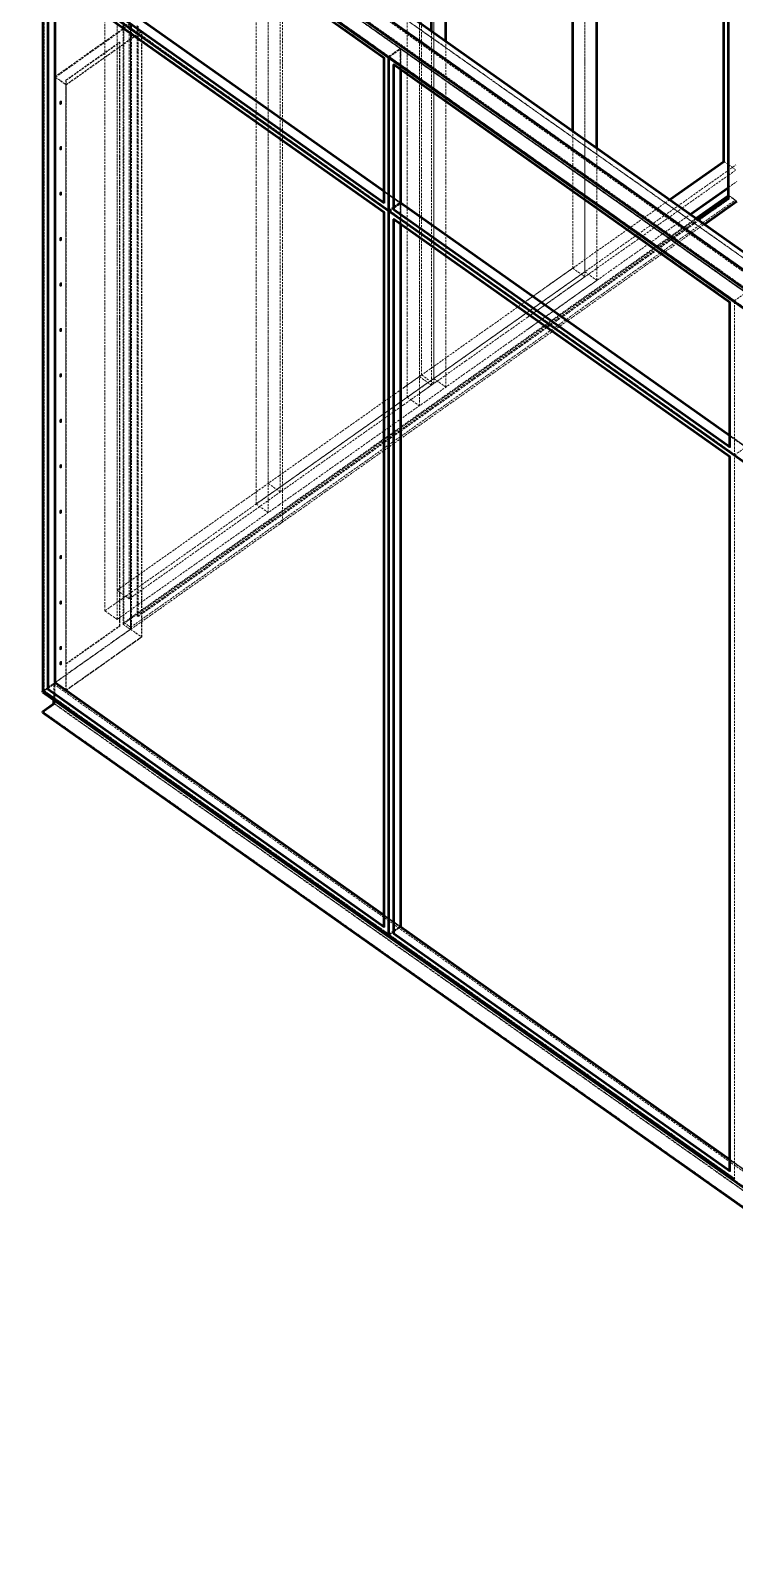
# Model space of a CAD drawing. Header units: millimetres. Extents: x 909 to 14018, y 345 to 10005.
# Drawn here: x 1117 to 2348, y 1130 to 3801 of the extents above; entities that cross this region are included whole.
import ezdxf

# ---------------------------------------------------------------- set-up
doc = ezdxf.new("R2010")
doc.units = ezdxf.units.MM
doc.linetypes.add('Hidden', pattern=[15, 5, -3, 5, -2])
for name, color, linetype, lineweight in [('Default', 7, 'Continuous', 50), ('Edges', 7, 'Hidden', 15), ('HiddenEdges', 2, 'Hidden', 15), ('HiddenSilhouettes', 2, 'Hidden', 15), ('HiddenWires', 7, 'Hidden', 15), ('Silhouettes', 7, 'Continuous', 50)]:
    doc.layers.add(name, color=color, linetype=linetype, lineweight=lineweight)

# ---------------------------------------------------------------- blocks, each defined once
blk = doc.blocks.new('Isometric')
at = {"layer": 'Edges'}
for points in [[(-2319.3, 1424.8), (-70.7, -165.2)], [(-2319.3, 1377.4), (-70.7, -212.6)], [(-2279, 998.8), (-1494.1, 443.8)], [(-2279, -691.2), (-2279, 977.6)], [(-1456.6, 881.7), (-650.5, 311.7)], [(-702.2, 541.4), (-691.6, 533.9)], [(-1472.9, 428.8), (-1472.1, 429.4)], [(-1472.9, 428.8), (-688, -126.2)], [(-1472.1, 433.4), (-1455.8, 444.9)], [(-760, 404.1), (-689.4, 454)], [(-1472.9, -1261.2), (-1472.9, 407.6)], [(-2278.2, -686.6), (-2261.9, -675.1)], [(-2291, -695.3), (495, -2665.3)], [(-2279, -691.2), (-1494.1, -1246.2)], [(-2291, -742.7), (495, -2712.7)]]:
    blk.add_lwpolyline(points, dxfattribs=at)
for points in [[(-689.4, 454, 0), (-689.4, 1396.1, 0)], [(-2267, 1377.4, 0), (-70.7, -175.6, 0)], [(-1026.4, 592.4, 0), (-1026.4, 1157.9, 0)], [(-1378.9, 841.7, 0), (-1378.9, 908.6, 0)], [(-1472.9, 428.8, 0), (-1472.9, 768.2, 0)], [(-2261.9, 738.3, 0), (-2236.7, 720.5, 0)], [(-2236.7, -692.9, 0), (-2236.7, 720.5, 0)], [(-799.9, 432.3, 0), (-691.6, 508.9, 0)], [(-691.6, 455.5, 0), (-689.4, 454, 0)], [(-677.4, -144.3, 0), (-677.4, 214.3, 0)], [(-677.4, -1834.3, 0), (-677.4, -144.3, 0)], [(-2279, -691.2, 0), (-2278.2, -690.6, 0)], [(-2264.9, -724.2, 0), (495, -2675.7, 0)], [(-1472.1, -1256.6, 0), (-1455.8, -1245.1, 0)], [(-1472.9, -1261.2, 0), (-1472.1, -1260.6, 0)], [(-1472.9, -1261.2, 0), (-688, -1816.2, 0)]]:
    blk.add_polyline3d(points, dxfattribs=at)
at = {"layer": 'HiddenEdges'}
for points in [[(-1378.9, 34.7), (-1378.9, 1859)], [(-1412.4, 39.2), (-1412.4, 1807)], [(-2289.6, 1356.3), (-1483.5, 786.3)], [(-2287.9, 1355.5), (-1483.5, 786.7)], [(-2262.7, 1375.3), (-70.7, -174.7)], [(-2261.9, 1373.9), (-1457.5, 805.1)], [(-2278.2, 1338.8), (-1493.3, 783.8)], [(-1454.9, 880.8), (-650.5, 312)], [(-1435.4, 880.8), (-650.5, 325.8)], [(-2236.7, 720.5), (-2059.9, 845.5)], [(-2236.7, 731.3), (-2112, 819.5)], [(-1454.9, 854.8), (-650.5, 286)], [(-1483.5, 786.3), (-1456.6, 805.3)], [(-1483.5, 786.7), (-1457.5, 805.1)], [(-1483.5, 786.3), (-677.4, 216.3)], [(-1481.8, 785.5), (-677.4, 216.7)], [(-1455.8, 803.9), (-651.4, 235.1)], [(-1472.1, 768.8), (-687.2, 213.8)], [(-2262.7, 738.9), (-2261.9, 738.3)], [(-2236.7, 731.3), (-2235.9, 730.7)], [(-2250.7, 679.4), (-2250.5, 680.2)], [(-2250.7, 679.4), (-2250.7, 675.8)], [(-2249.3, 681.8), (-2248.6, 682.1)], [(-2249.3, 681.8), (-2248.5, 681.2)], [(-2248.6, 682.1), (-2248.1, 682)], [(-2248.6, 682.1), (-2247.8, 681.5)], [(-2247.2, 681.4), (-2247, 680.8)], [(-2247.2, 676.4), (-2247, 677.2)], [(-2247, 677.2), (-2247, 678.7)], [(-2250.7, 675.8), (-2250.5, 675.3)], [(-2250, 675.1), (-2249.2, 674.5)], [(-2249.7, 674.7), (-2249.2, 674.5)], [(-2249.3, 675.4), (-2248.5, 674.8)], [(-2249.2, 674.5), (-2248.5, 674.8)], [(-2248.5, 674.8), (-2247.8, 675.5)], [(-2247.8, 675.5), (-2247.2, 676.4)], [(-2250.7, 573.3), (-2250.5, 574.2)], [(-2250.7, 573.3), (-2250.7, 569.8)], [(-2250.5, 574.2), (-2250, 575)], [(-2249.3, 575.7), (-2248.6, 576)], [(-2249.3, 575.7), (-2248.5, 575.1)], [(-2248.6, 576), (-2248.1, 575.9)], [(-2248.6, 576), (-2247.8, 575.4)], [(-2247.8, 569.5), (-2247.2, 570.3)], [(-2247.2, 570.3), (-2247, 571.2)], [(-2247, 574.7), (-2247, 571.2)], [(-2250.7, 569.8), (-2250.5, 569.2)], [(-2250, 569.1), (-2249.2, 568.5)], [(-2249.7, 568.6), (-2249.2, 568.5)], [(-2249.3, 569.4), (-2248.5, 568.8)], [(-2249.2, 568.5), (-2248.5, 568.8)], [(-2248.5, 568.8), (-2247.8, 569.5)], [(-1440.7, -9.1), (-673.9, 533.2)], [(-691.6, 508.9), (-673.9, 521.4)], [(-2250.7, 467.3), (-2250.5, 468.1)], [(-2250.7, 467.3), (-2250.7, 463.7)], [(-2250.5, 468.1), (-2250, 469)], [(-2249.3, 469.7), (-2248.6, 470)], [(-2249.3, 469.7), (-2248.5, 469.1)], [(-2249.3, 463.3), (-2248.5, 462.7)], [(-2248.6, 470), (-2248.1, 469.8)], [(-2248.6, 470), (-2247.8, 469.4)], [(-2248.5, 462.7), (-2247.8, 463.4)], [(-2247.8, 463.4), (-2247.2, 464.3)], [(-2247.2, 469.2), (-2247, 468.7)], [(-2247.2, 464.3), (-2247, 465.1)], [(-2247, 468.7), (-2247, 465.1)], [(-2250, 463), (-2249.2, 462.4)], [(-2249.7, 462.5), (-2249.2, 462.4)], [(-2249.2, 462.4), (-2248.5, 462.7)], [(-1483.5, 425.7), (-1456.6, 444.7)], [(-1483.5, 426), (-1457.5, 444.4)], [(-1481.8, 426.5), (-1472.1, 433.4)], [(-1457.5, -1243.9), (-1457.5, 444.4)], [(-1456.6, 443.8), (-1455.8, 444.4)], [(-1455.8, 444.4), (-649.7, -125.6)], [(-1455.8, 443.2), (-651.4, -125.6)], [(-1304.6, 75.4), (-799.9, 432.3)], [(-1494.1, 422.6), (-1493.3, 423.2)], [(-1472.1, 408.2), (-687.2, -146.8)], [(-2250.7, 361.2), (-2250.5, 362)], [(-2250.7, 361.2), (-2250.7, 357.7)], [(-2250.7, 357.7), (-2250.5, 357.1)], [(-2250.5, 362), (-2250, 362.9)], [(-2250, 356.9), (-2249.2, 356.3)], [(-2249.7, 356.5), (-2249.2, 356.3)], [(-2249.3, 363.6), (-2248.6, 363.9)], [(-2249.3, 363.6), (-2248.5, 363)], [(-2249.3, 357.2), (-2248.5, 356.6)], [(-2248.6, 363.9), (-2247.8, 363.3)], [(-2248.6, 363.9), (-2248.1, 363.8)], [(-2248.5, 356.6), (-2247.8, 357.3)], [(-2247.8, 357.3), (-2247.2, 358.2)], [(-2247.2, 363.2), (-2247, 362.6)], [(-2247.2, 358.2), (-2247, 359.1)], [(-2247, 362.6), (-2247, 359.1)], [(-1054.6, 292.2), (-1026.4, 272.2)], [(-2250.7, 255.1), (-2250.5, 256)], [(-2250.7, 255.1), (-2250.7, 251.6)], [(-2250.7, 251.6), (-2250.5, 251)], [(-2250, 250.9), (-2249.2, 250.3)], [(-2249.7, 250.4), (-2249.2, 250.3)], [(-2249.3, 257.5), (-2248.6, 257.8)], [(-2249.3, 257.5), (-2248.5, 256.9)], [(-2249.3, 251.2), (-2248.5, 250.6)], [(-2249.2, 250.3), (-2248.5, 250.6)], [(-2248.6, 257.8), (-2247.8, 257.2)], [(-2248.6, 257.8), (-2248.1, 257.7)], [(-2248.5, 250.6), (-2247.8, 251.3)], [(-2247.2, 252.1), (-2247, 253)], [(-2247, 256.5), (-2247, 254.5)], [(-1159.7, 177.9), (-1026.4, 272.2)], [(-688, 213.2), (-687.2, 213.8)], [(-2250.7, 149.1), (-2250.5, 149.9)], [(-2250.7, 149.1), (-2250.7, 145.5)], [(-2250.5, 149.9), (-2250, 150.8)], [(-2250, 144.8), (-2249.2, 144.2)], [(-2249.3, 151.5), (-2248.6, 151.8)], [(-2249.3, 151.5), (-2248.5, 150.9)], [(-2249.3, 145.1), (-2248.5, 144.5)], [(-2249.2, 144.2), (-2248.5, 144.5)], [(-2248.6, 151.8), (-2248.1, 151.6)], [(-2248.6, 151.8), (-2247.8, 151.2)], [(-2248.5, 144.5), (-2247.8, 145.2)], [(-2247.8, 145.2), (-2247.2, 146.1)], [(-2247.2, 151), (-2247, 150.5)], [(-2247.2, 146.1), (-2247, 146.9)], [(-2247, 150.5), (-2247, 146.9)], [(-2250.7, 43), (-2250.5, 43.8)], [(-2250.7, 43), (-2250.7, 39.5)], [(-2250.7, 39.5), (-2250.5, 38.9)], [(-2250.5, 43.8), (-2249.7, 43.2)], [(-2250, 44.7), (-2249.2, 44.1)], [(-2250, 38.7), (-2249.2, 38.1)], [(-2249.7, 38.3), (-2249.2, 38.1)], [(-2249.3, 45.4), (-2248.6, 45.7)], [(-2249.2, 38.1), (-2248.5, 38.4)], [(-2248.6, 45.7), (-2247.8, 45.1)], [(-2248.6, 39.7), (-2247.8, 39.1)], [(-2248.5, 38.4), (-2247.8, 39.1)], [(-2248.1, 40.6), (-2247.2, 40)], [(-2247.2, 45), (-2247, 44.4)], [(-2247.2, 40), (-2247, 40.9)], [(-2247, 44.4), (-2247, 40.9)], [(-1407.1, 42.9), (-1378.9, 22.9)], [(-1378.9, 34.7), (-1350.6, 14.7)], [(-2089.1, -479.3), (-1449.6, -27.1)], [(-2250.7, -63.1), (-2250.5, -62.2)], [(-2250.7, -63.1), (-2250.7, -66.6)], [(-2250.7, -66.6), (-2250.5, -67.2)], [(-2250.5, -62.2), (-2250, -61.4)], [(-2250.5, -62.2), (-2249.7, -62.8)], [(-2250, -61.4), (-2249.2, -62)], [(-2250, -67.3), (-2249.2, -67.9)], [(-2249.3, -60.7), (-2248.6, -60.4)], [(-2248.6, -60.4), (-2247.8, -61)], [(-2248.6, -66.3), (-2247.8, -66.9)], [(-2248.5, -67.6), (-2247.8, -66.9)], [(-2248.1, -65.5), (-2247.2, -66.1)], [(-2247.8, -66.9), (-2247.2, -66.1)], [(-2247.2, -61.1), (-2247, -61.7)], [(-2247.2, -66.1), (-2247, -65.2)], [(-2247, -61.7), (-2247, -65.2)], [(-2250.7, -169.1), (-2250.7, -172.7)], [(-2250.7, -172.7), (-2250.5, -173.3)], [(-2250.5, -168.3), (-2250, -167.4)], [(-2250.5, -168.3), (-2249.7, -168.9)], [(-2250, -167.4), (-2249.2, -168)], [(-2250, -173.4), (-2249.2, -174)], [(-2249.3, -166.7), (-2248.6, -166.4)], [(-2249.2, -174), (-2248.5, -173.7)], [(-2248.6, -166.4), (-2247.8, -167)], [(-2248.6, -172.4), (-2247.8, -173)], [(-2248.5, -173.7), (-2247.8, -173)], [(-2248.1, -171.5), (-2247.2, -172.1)], [(-2247.8, -173), (-2247.2, -172.1)], [(-2247.2, -172.1), (-2247, -171.3)], [(-2247, -171.3), (-2247, -167.7)], [(-2250.7, -275.2), (-2250.5, -274.4)], [(-2250.7, -275.2), (-2250.7, -278.7)], [(-2250.7, -278.7), (-2250.5, -279.3)], [(-2250.5, -274.4), (-2250, -273.5)], [(-2250.5, -274.4), (-2249.7, -275)], [(-2250, -273.5), (-2249.2, -274.1)], [(-2250, -279.5), (-2249.2, -280.1)], [(-2249.7, -279.9), (-2249.2, -280.1)], [(-2249.3, -272.8), (-2248.6, -272.5)], [(-2249.2, -280.1), (-2248.5, -279.8)], [(-2248.6, -272.5), (-2247.8, -273.1)], [(-2248.6, -278.5), (-2247.8, -279.1)], [(-2248.5, -279.8), (-2247.8, -279.1)], [(-2248.1, -277.6), (-2247.2, -278.2)], [(-2247.8, -279.1), (-2247.2, -278.2)], [(-2247.2, -273.2), (-2247, -273.8)], [(-2247.2, -278.2), (-2247, -277.3)], [(-2247, -273.8), (-2247, -277.3)], [(-2250.7, -381.3), (-2250.7, -384.8)], [(-2250.7, -384.8), (-2250.5, -385.4)], [(-2250.5, -380.4), (-2250, -379.6)], [(-2250.5, -380.4), (-2249.7, -381)], [(-2250, -385.5), (-2249.2, -386.1)], [(-2249.7, -386), (-2249.2, -386.1)], [(-2249.3, -378.9), (-2248.6, -378.6)], [(-2249.3, -378.9), (-2248.5, -379.5)], [(-2249.3, -385.2), (-2248.5, -385.8)], [(-2248.6, -378.6), (-2247.8, -379.2)], [(-2248.5, -385.8), (-2247.8, -385.1)], [(-2247.8, -385.1), (-2247.2, -384.3)], [(-2247.2, -379.3), (-2247, -379.9)], [(-2247.2, -384.3), (-2247, -383.4)], [(-2247, -379.9), (-2247, -383.4)], [(-2250.7, -487.3), (-2250.5, -486.5)], [(-2250.7, -487.3), (-2250.7, -490.9)], [(-2250.7, -490.9), (-2250.5, -491.4)], [(-2250.5, -486.5), (-2250, -485.6)], [(-2250.5, -486.5), (-2249.7, -487.1)], [(-2249.3, -484.9), (-2248.6, -484.6)], [(-2249.2, -492.2), (-2248.5, -491.9)], [(-2248.6, -484.6), (-2247.8, -485.2)], [(-2248.5, -491.9), (-2247.8, -491.2)], [(-2248.1, -489.7), (-2247.2, -490.3)], [(-2247.2, -490.3), (-2247, -489.5)], [(-2247, -485.9), (-2247, -489.5)], [(-2261, -674.5), (-2086, -550.7)], [(-2235.9, -692.3), (-2060.8, -568.5)], [(-2112, -542.7), (-2111.1, -543.3)], [(-2250.7, -593.4), (-2250.7, -596.9)], [(-2250.7, -596.9), (-2250.5, -597.5)], [(-2249.3, -591), (-2248.6, -590.7)], [(-2249.3, -591), (-2248.5, -591.6)], [(-2249.3, -597.4), (-2248.5, -598)], [(-2249.2, -598.3), (-2248.5, -598)], [(-2248.5, -598), (-2247.8, -597.3)], [(-2247.8, -597.3), (-2247.2, -596.4)], [(-2247.2, -591.4), (-2247, -592)], [(-2247.2, -596.4), (-2247, -595.5)], [(-2247, -595.5), (-2247, -592)], [(-2250.7, -628.8), (-2250.7, -632.3)], [(-2250, -627), (-2249.2, -627.6)], [(-2250, -633), (-2249.2, -633.6)], [(-2249.3, -626.3), (-2248.6, -626)], [(-2249.2, -633.6), (-2248.5, -633.3)], [(-2248.5, -633.3), (-2247.8, -632.6)], [(-2248.1, -631.1), (-2247.2, -631.7)], [(-2247.8, -632.6), (-2247.2, -631.7)], [(-2247.2, -626.8), (-2247, -627.4)], [(-2247, -627.4), (-2247, -630.9)], [(-2261.9, -675.6), (-1455.8, -1245.6)], [(-2287.9, -693.5), (-2278.2, -686.6)], [(-2291, -744.8), (-2262.7, -724.8)], [(-2262.7, -724.8), (495, -2674.8)], [(-1483.5, -1264.3), (-1456.6, -1245.3)], [(-1456.6, -1245.3), (-650.5, -1815.3)], [(-1481.8, -1263.5), (-1472.1, -1256.6)]]:
    blk.add_lwpolyline(points, dxfattribs=at)
for points in [[(-1026.4, 283.9, 0), (-1026.4, 2108.2, 0)], [(-689.4, 461.3, 0), (-689.4, 1875.6, 0)], [(-1764.9, -210.1, 0), (-1764.9, 1557.7, 0)], [(-2262.7, 1374.5, 0), (-1456.6, 804.5, 0)], [(-2117.4, -459.3, 0), (-2117.4, 1308.5, 0)], [(-2117.4, -527.6, 0), (-2117.4, 1296.7, 0)], [(-1764.9, -278.3, 0), (-1764.9, 1115.1, 0)], [(-2262.7, -675.3, 0), (-2262.7, 1014.7, 0)], [(-2262.7, 1014.7, 0), (-1456.6, 444.7, 0)], [(-2262.7, 1013.8, 0), (-1456.6, 443.8, 0)], [(-2261.9, -675.6, 0), (-2261.9, 1014.4, 0)], [(-2261.9, 1013.2, 0), (-1457.5, 444.4, 0)], [(-2287.9, 994.8, 0), (-1483.5, 426, 0)], [(-2278.2, 978.2, 0), (-1493.3, 423.2, 0)], [(-2101.5, -535, 0), (-2101.5, 874.9, 0)], [(-2086, -550.3, 0), (-2086, 863.9, 0)], [(-2086, -546, 0), (-2086, 863.9, 0)], [(-2086, -550.7, 0), (-2086, 861.9, 0)], [(-2070.4, -519.5, 0), (-2070.4, 859.4, 0)], [(-1412.4, -29.1, 0), (-1412.4, 865.4, 0)], [(-2060.8, -568.5, 0), (-2060.8, 844.1, 0)], [(-1378.9, 22.9, 0), (-1378.9, 841.7, 0)], [(-2111.1, -543.3, 0), (-2111.1, 818.9, 0)], [(-1494.1, 783.2, 0), (-1493.3, 783.8, 0)], [(-1493.3, 444.4, 0), (-1493.3, 783.8, 0)], [(-1483.5, 427.7, 0), (-1483.5, 786.7, 0)], [(-1457.5, 446.1, 0), (-1457.5, 805.1, 0)], [(-1456.6, 804.5, 0), (-650.5, 234.5, 0)], [(-2261, 738.1, 0), (-2235.9, 720.3, 0)], [(-2236.7, -630.9, 0), (-2236.7, 731.3, 0)], [(-2250.5, 680.2, 0), (-2250, 681.1, 0)], [(-2250, 681.1, 0), (-2249.3, 681.8, 0)], [(-2247, 680.8, 0), (-2247, 678.7, 0)], [(-2250, 575, 0), (-2249.3, 575.7, 0)], [(-2247.2, 575.3, 0), (-2247, 574.7, 0)], [(-1026.4, 272.2, 0), (-1026.4, 592.4, 0)], [(-1456.6, 443.8, 0), (-1456.6, 509, 0)], [(-691.6, 533.9, 0), (-673.9, 521.4, 0)], [(-2250.7, 463.7, 0), (-2250.5, 463.1, 0)], [(-2250, 469, 0), (-2249.3, 469.7, 0)], [(-2103.6, -538.7, 0), (-689.4, 461.3, 0)], [(-1456.6, 444.7, 0), (-650.5, -125.3, 0)], [(-691.6, 462, 0), (-676, 451, 0)], [(-689.4, 461.3, 0), (-671.8, 448.8, 0)], [(-2068.3, -521, 0), (-760, 404.1, 0)], [(-1493.3, -1245.6, 0), (-1493.3, 423.2, 0)], [(-1483.5, -1262.3, 0), (-1483.5, 426, 0)], [(-1481.8, 424.8, 0), (-677.4, -144, 0)], [(-2250, 362.9, 0), (-2249.3, 363.6, 0)], [(-2249.2, 356.3, 0), (-2248.5, 356.6, 0)], [(-2250.5, 256, 0), (-2250, 256.8, 0)], [(-2250, 256.8, 0), (-2249.3, 257.5, 0)], [(-2247.8, 251.3, 0), (-2247.2, 252.1, 0)], [(-2247.2, 257.1, 0), (-2247, 256.5, 0)], [(-2247, 253, 0), (-2247, 254.5, 0)], [(-1793.2, -258.3, 0), (-1026.4, 283.9, 0)], [(-1026.4, 283.9, 0), (-998.1, 263.9, 0)], [(-687.2, -125.6, 0), (-687.2, 213.8, 0)], [(-677.4, 214.3, 0), (-677.4, 216.3, 0)], [(-677.4, 216.3, 0), (-97.6, -193.7, 0)], [(-2250.7, 145.5, 0), (-2250.5, 144.9, 0)], [(-2250, 150.8, 0), (-2249.3, 151.5, 0)], [(-2249.7, 144.3, 0), (-2249.2, 144.2, 0)], [(-1449.6, -27.1, 0), (-1304.6, 75.4, 0)], [(-2250.5, 43.8, 0), (-2250, 44.7, 0)], [(-2250, 44.7, 0), (-2249.3, 45.4, 0)], [(-2248.6, 45.7, 0), (-2248.1, 45.6, 0)], [(-2247.8, 39.1, 0), (-2247.2, 40, 0)], [(-2145.7, -507.6, 0), (-1378.9, 34.7, 0)], [(-1411.3, 0, 0), (-1378.9, 22.9, 0)], [(-2250, -61.4, 0), (-2249.3, -60.7, 0)], [(-2249.7, -67.8, 0), (-2249.2, -67.9, 0)], [(-2249.2, -67.9, 0), (-2248.5, -67.6, 0)], [(-2248.6, -60.4, 0), (-2248.1, -60.5, 0)], [(-2250.7, -169.1, 0), (-2250.5, -168.3, 0)], [(-2250, -167.4, 0), (-2249.3, -166.7, 0)], [(-2249.7, -173.9, 0), (-2249.2, -174, 0)], [(-2248.6, -166.4, 0), (-2248.1, -166.6, 0)], [(-2247.2, -167.2, 0), (-2247, -167.7, 0)], [(-688, -147.4, 0), (-687.2, -146.8, 0)], [(-687.2, -1815.6, 0), (-687.2, -146.8, 0)], [(-2250, -273.5, 0), (-2249.3, -272.8, 0)], [(-2248.6, -272.5, 0), (-2248.1, -272.6, 0)], [(-2250.7, -381.3, 0), (-2250.5, -380.4, 0)], [(-2250, -379.6, 0), (-2249.3, -378.9, 0)], [(-2249.2, -386.1, 0), (-2248.5, -385.8, 0)], [(-2248.6, -378.6, 0), (-2248.1, -378.7, 0)], [(-2250, -485.6, 0), (-2249.3, -484.9, 0)], [(-2249.7, -492, 0), (-2249.2, -492.2, 0)], [(-2248.6, -484.6, 0), (-2248.1, -484.8, 0)], [(-2247.8, -491.2, 0), (-2247.2, -490.3, 0)], [(-2247.2, -485.4, 0), (-2247, -485.9, 0)], [(-2086, -551.2, 0), (-2086, -509, 0)], [(-2262.7, -675.3, 0), (-2086, -550.3, 0)], [(-2235.9, -631.5, 0), (-2111.1, -543.3, 0)], [(-2086, -550.3, 0), (-2059.9, -568.7, 0)], [(-2086, -550.7, 0), (-2060.8, -568.5, 0)], [(-2250.7, -593.4, 0), (-2250.5, -592.6, 0)], [(-2250.5, -592.6, 0), (-2250, -591.7, 0)], [(-2250, -591.7, 0), (-2249.3, -591, 0)], [(-2249.7, -598.1, 0), (-2249.2, -598.3, 0)], [(-2248.6, -590.7, 0), (-2248.1, -590.8, 0)], [(-2250.7, -628.8, 0), (-2250.5, -627.9, 0)], [(-2250.7, -632.3, 0), (-2250.5, -632.9, 0)], [(-2250.5, -627.9, 0), (-2250, -627, 0)], [(-2250, -627, 0), (-2249.3, -626.3, 0)], [(-2249.7, -633.5, 0), (-2249.2, -633.6, 0)], [(-2248.6, -626, 0), (-2248.1, -626.2, 0)], [(-2247.2, -631.7, 0), (-2247, -630.9, 0)], [(-2262.7, -724.8, 0), (-2262.7, -675.3, 0)], [(-2262.7, -676.2, 0), (-2261.9, -675.6, 0)], [(-2291, -697.4, 0), (-2264.9, -678.9, 0)], [(-2236.7, -693.7, 0), (-2236.7, -692.9, 0)], [(-1456.6, -1246.2, 0), (-1456.6, -1187.7, 0)], [(-1455.8, -1245.6, 0), (-649.7, -1815.6, 0)]]:
    blk.add_polyline3d(points, dxfattribs=at)
at = {"layer": 'HiddenSilhouettes'}
for points in [[(-1407.1, 42.9), (-1407.1, 1810.7)], [(-2261.9, 1375.1), (-1455.8, 805.1)], [(-1736.7, -230.1), (-1736.7, 1135.1)], [(-2261.9, 1014.4), (-1455.8, 444.4)], [(-2262.7, 738.9), (-2086, 863.9)], [(-2261, 738.1), (-2086, 861.9)], [(-2235.9, 720.3), (-2060.8, 844.1)], [(-2112, 819.5), (-2111.1, 818.9)], [(-2112, -542.7), (-2112, 819.5)], [(-1481.8, 785.5), (-1455.8, 803.9)], [(-1456.6, 804.5), (-1455.8, 805.1)], [(-1472.9, 768.2), (-1472.1, 768.8)], [(-2261, -674.5), (-2261, 738.1)], [(-2249.9, 678.8), (-2249.7, 679.6)], [(-2249.9, 678.7), (-2249.9, 675.2)], [(-2249.7, 679.6), (-2249.2, 680.5)], [(-2249.2, 680.5), (-2248.5, 681.2)], [(-2248.6, 676.1), (-2248.1, 677)], [(-2248.5, 681.2), (-2247.8, 681.5)], [(-2248.1, 682), (-2247.2, 681.4)], [(-2248.1, 677), (-2247.9, 677.8)], [(-2247.9, 681.4), (-2247.9, 678.7)], [(-2247.8, 681.5), (-2247.2, 681.4)], [(-2250.5, 675.3), (-2250, 675.1)], [(-2250.5, 675.3), (-2249.7, 674.7)], [(-2250, 675.1), (-2249.3, 675.4)], [(-2249.9, 675.2), (-2249.7, 674.7)], [(-2249.3, 675.4), (-2248.6, 676.1)], [(-2249.9, 572.7), (-2249.7, 573.6)], [(-2249.9, 572.7), (-2249.9, 569.2)], [(-2249.7, 573.6), (-2249.2, 574.4)], [(-2249.3, 569.4), (-2248.6, 570.1)], [(-2249.2, 574.4), (-2248.5, 575.1)], [(-2248.6, 570.1), (-2248.1, 570.9)], [(-2248.5, 575.1), (-2247.8, 575.4)], [(-2248.1, 575.9), (-2247.2, 575.3)], [(-2248.1, 570.9), (-2247.9, 571.8)], [(-2247.9, 575.3), (-2247.9, 571.8)], [(-2247.8, 575.4), (-2247.2, 575.3)], [(-2250.5, 569.2), (-2249.7, 568.6)], [(-2249.9, 569.2), (-2249.7, 568.6)], [(-2250.5, 463.1), (-2250, 463)], [(-2250.5, 463.1), (-2249.7, 462.5)], [(-2250, 463), (-2249.3, 463.3)], [(-2249.9, 466.7), (-2249.7, 467.5)], [(-2249.9, 466.7), (-2249.9, 463.1)], [(-2249.7, 467.5), (-2249.2, 468.4)], [(-2249.3, 463.3), (-2248.6, 464)], [(-2249.2, 468.4), (-2248.5, 469.1)], [(-2248.5, 469.1), (-2247.8, 469.4)], [(-2248.1, 469.8), (-2247.9, 469.3)], [(-2248.1, 469.8), (-2247.2, 469.2)], [(-2248.1, 464.9), (-2247.9, 465.7)], [(-2247.9, 469.3), (-2247.9, 465.7)], [(-2247.8, 469.4), (-2247.2, 469.2)], [(-1494.1, 472), (-1457.5, 446.1)], [(-691.6, 480.7), (-671.8, 494.7)], [(-2086, -546), (-676, 451)], [(-1494.1, 445), (-1493.3, 444.4)], [(-1483.5, 427.7), (-1457.5, 446.1)], [(-1456.6, 443.8), (-650.5, -126.2)], [(-2101.5, -535), (-766.7, 408.8)], [(-2070.4, -519.5), (-762.2, 405.6)], [(-1739.5, -306.2), (-747.5, 395.3)], [(-1481.8, 426.5), (-677.4, -142.3)], [(-1472.9, 407.6), (-1472.1, 408.2)], [(-2250.5, 357.1), (-2249.7, 356.5)], [(-2250.5, 357.1), (-2250, 356.9)], [(-2250, 356.9), (-2249.3, 357.2)], [(-2249.9, 360.6), (-2249.7, 361.4)], [(-2249.9, 360.6), (-2249.9, 357.1)], [(-2249.9, 357.1), (-2249.7, 356.5)], [(-2249.7, 361.4), (-2249.2, 362.3)], [(-2249.3, 357.2), (-2248.6, 357.9)], [(-2249.2, 362.3), (-2248.5, 363)], [(-2248.6, 357.9), (-2248.1, 358.8)], [(-2248.5, 363), (-2247.8, 363.3)], [(-2248.1, 363.8), (-2247.9, 363.2)], [(-2248.1, 363.8), (-2247.2, 363.2)], [(-2248.1, 358.8), (-2247.9, 359.7)], [(-2247.9, 363.2), (-2247.9, 359.7)], [(-2247.8, 363.3), (-2247.2, 363.2)], [(-1159.7, 217.9), (-1054.6, 292.2)], [(-2250.5, 251), (-2250, 250.9)], [(-2250.5, 251), (-2249.7, 250.4)], [(-2250, 250.9), (-2249.3, 251.2)], [(-2249.9, 254.5), (-2249.7, 255.4)], [(-2249.9, 254.5), (-2249.9, 251)], [(-2249.9, 254.5), (-2249.9, 254.5)], [(-2249.9, 251), (-2249.7, 250.4)], [(-2249.7, 255.4), (-2249.2, 256.2)], [(-2249.3, 251.2), (-2248.6, 251.9)], [(-2249.2, 256.2), (-2248.5, 256.9)], [(-2248.6, 251.9), (-2248.1, 252.7)], [(-2248.5, 256.9), (-2247.8, 257.2)], [(-2248.1, 257.7), (-2247.2, 257.1)], [(-2248.1, 252.7), (-2247.9, 253.6)], [(-2247.9, 257.1), (-2247.9, 254.5)], [(-2247.9, 253.6), (-2247.9, 254.5)], [(-2247.8, 257.2), (-2247.2, 257.1)], [(-1159.7, 149.7), (-998.1, 263.9)], [(-677.4, 216.3), (-650.5, 235.3)], [(-2250.5, 144.9), (-2249.7, 144.3)], [(-2250.5, 144.9), (-2250, 144.8)], [(-2250, 144.8), (-2249.3, 145.1)], [(-2249.9, 148.5), (-2249.7, 149.3)], [(-2249.9, 148.5), (-2249.9, 144.9)], [(-2249.9, 144.9), (-2249.7, 144.3)], [(-2249.7, 149.3), (-2249.2, 150.2)], [(-2249.3, 145.1), (-2248.6, 145.8)], [(-2249.2, 150.2), (-2248.5, 150.9)], [(-2248.6, 145.8), (-2248.1, 146.7)], [(-2248.5, 150.9), (-2247.8, 151.2)], [(-2248.1, 151.6), (-2247.2, 151)], [(-2248.1, 151.6), (-2247.9, 151.1)], [(-2248.1, 146.7), (-2247.9, 147.5)], [(-2247.9, 151.1), (-2247.9, 147.5)], [(-1739.5, -192.1), (-1304.6, 115.4)], [(-2250.5, 38.9), (-2249.7, 38.3)], [(-2250, 38.7), (-2249.3, 39)], [(-2249.9, 42.4), (-2249.7, 43.2)], [(-2249.9, 42.4), (-2249.9, 38.9)], [(-2249.7, 43.2), (-2249.2, 44.1)], [(-2249.3, 39), (-2248.6, 39.7)], [(-2249.2, 44.1), (-2248.5, 44.8)], [(-2248.6, 39.7), (-2248.1, 40.6)], [(-2248.5, 44.8), (-2247.8, 45.1)], [(-2248.1, 45.6), (-2247.9, 45)], [(-2248.1, 45.6), (-2247.2, 45)], [(-2248.1, 40.6), (-2247.9, 41.5)], [(-2247.9, 45), (-2247.9, 41.5)], [(-1412.4, 39.2), (-1384.2, 19.2)], [(-1739.5, -260.3), (-1371.3, 0)], [(-1440.7, -9.1), (-1412.4, -29.1)], [(-2250.5, -67.2), (-2249.7, -67.8)], [(-2250, -67.3), (-2249.3, -67)], [(-2249.9, -63.7), (-2249.7, -62.8)], [(-2249.9, -63.7), (-2249.9, -67.2)], [(-2249.9, -67.2), (-2249.7, -67.8)], [(-2249.7, -62.8), (-2249.2, -62)], [(-2249.3, -67), (-2248.6, -66.3)], [(-2249.2, -62), (-2248.5, -61.3)], [(-2248.6, -66.3), (-2248.1, -65.5)], [(-2248.5, -61.3), (-2247.8, -61)], [(-2248.1, -60.5), (-2247.9, -61.1)], [(-2248.1, -60.5), (-2247.2, -61.1)], [(-2248.1, -65.5), (-2247.9, -64.6)], [(-2247.9, -61.1), (-2247.9, -64.6)], [(-2247.8, -61), (-2247.2, -61.1)], [(-688, -126.2), (-687.2, -125.6)], [(-677.4, -144.3), (-650.5, -125.3)], [(-2250.5, -173.3), (-2249.7, -173.9)], [(-2250, -173.4), (-2249.3, -173.1)], [(-2249.9, -169.7), (-2249.7, -168.9)], [(-2249.9, -169.7), (-2249.9, -173.3)], [(-2249.9, -173.3), (-2249.7, -173.9)], [(-2249.7, -168.9), (-2249.2, -168)], [(-2249.3, -173.1), (-2248.6, -172.4)], [(-2249.2, -168), (-2248.5, -167.3)], [(-2248.6, -172.4), (-2248.1, -171.5)], [(-2248.5, -167.3), (-2247.8, -167)], [(-2248.1, -166.6), (-2247.2, -167.2)], [(-2248.1, -166.6), (-2247.9, -167.1)], [(-2248.1, -171.5), (-2247.9, -170.7)], [(-2247.9, -167.1), (-2247.9, -169.7)], [(-2247.9, -170.7), (-2247.9, -169.7)], [(-2247.8, -167), (-2247.2, -167.2)], [(-1764.9, -210.1), (-1736.7, -230.1)], [(-2250.5, -279.3), (-2249.7, -279.9)], [(-2250, -279.5), (-2249.3, -279.2)], [(-2249.9, -275.8), (-2249.7, -275)], [(-2249.9, -275.8), (-2249.9, -279.3)], [(-2249.7, -275), (-2249.2, -274.1)], [(-2249.3, -279.2), (-2248.6, -278.5)], [(-2249.2, -274.1), (-2248.5, -273.4)], [(-2248.6, -278.5), (-2248.1, -277.6)], [(-2248.5, -273.4), (-2247.8, -273.1)], [(-2248.1, -272.6), (-2247.2, -273.2)], [(-2248.1, -272.6), (-2247.9, -273.2)], [(-2248.1, -277.6), (-2247.9, -276.7)], [(-2247.9, -273.2), (-2247.9, -276.7)], [(-2247.8, -273.1), (-2247.2, -273.2)], [(-2117.4, -527.6), (-1739.5, -260.3)], [(-1793.2, -258.3), (-1764.9, -278.3)], [(-2250.5, -385.4), (-2250, -385.5)], [(-2250.5, -385.4), (-2249.7, -386)], [(-2250, -385.5), (-2249.3, -385.2)], [(-2249.9, -381.9), (-2249.7, -381)], [(-2249.9, -381.9), (-2249.9, -385.4)], [(-2249.9, -385.4), (-2249.7, -386)], [(-2249.7, -381), (-2249.2, -380.2)], [(-2249.3, -385.2), (-2248.6, -384.5)], [(-2249.2, -380.2), (-2248.5, -379.5)], [(-2248.6, -384.5), (-2248.1, -383.7)], [(-2248.5, -379.5), (-2247.8, -379.2)], [(-2248.1, -378.7), (-2247.9, -379.3)], [(-2248.1, -378.7), (-2247.2, -379.3)], [(-2248.1, -383.7), (-2247.9, -382.8)], [(-2247.9, -379.3), (-2247.9, -382.8)], [(-2117.4, -459.3), (-2089.1, -479.3)], [(-2250.5, -491.4), (-2250, -491.6)], [(-2250.5, -491.4), (-2249.7, -492)], [(-2249.9, -487.9), (-2249.7, -487.1)], [(-2249.9, -487.9), (-2249.9, -491.5)], [(-2249.9, -491.5), (-2249.7, -492)], [(-2249.7, -487.1), (-2249.2, -486.2)], [(-2248.6, -490.6), (-2248.1, -489.7)], [(-2248.5, -485.5), (-2247.8, -485.2)], [(-2248.1, -484.8), (-2247.9, -485.3)], [(-2248.1, -484.8), (-2247.2, -485.4)], [(-2248.1, -489.7), (-2247.9, -488.9)], [(-2247.9, -485.3), (-2247.9, -488.9)], [(-2247.8, -485.2), (-2247.2, -485.4)], [(-2145.7, -507.6), (-2117.4, -527.6)], [(-2086, -551.2), (-2029.4, -511.2)], [(-2070.4, -519.5), (-2068.3, -521)], [(-2236.7, -693.7), (-2059.9, -568.7)], [(-2103.6, -538.7), (-2086, -551.2)], [(-2250.5, -597.5), (-2249.7, -598.1)], [(-2250.5, -597.5), (-2250, -597.7)], [(-2250, -597.7), (-2249.3, -597.4)], [(-2249.9, -594), (-2249.7, -593.2)], [(-2249.9, -594), (-2249.9, -597.5)], [(-2249.9, -597.5), (-2249.7, -598.1)], [(-2249.7, -593.2), (-2249.2, -592.3)], [(-2249.3, -597.4), (-2248.6, -596.7)], [(-2249.2, -592.3), (-2248.5, -591.6)], [(-2248.6, -596.7), (-2248.1, -595.8)], [(-2248.5, -591.6), (-2247.8, -591.3)], [(-2248.1, -590.8), (-2247.9, -591.4)], [(-2248.1, -595.8), (-2247.9, -594.9)], [(-2247.9, -591.4), (-2247.9, -593.9)], [(-2247.9, -594.9), (-2247.9, -593.9)], [(-2250.5, -632.9), (-2250, -633)], [(-2250.5, -632.9), (-2249.7, -633.5)], [(-2250, -633), (-2249.3, -632.7)], [(-2249.9, -629.4), (-2249.7, -628.5)], [(-2249.9, -629.4), (-2249.9, -632.9)], [(-2249.9, -632.9), (-2249.7, -633.5)], [(-2249.7, -628.5), (-2249.2, -627.6)], [(-2249.3, -632.7), (-2248.6, -632)], [(-2248.6, -632), (-2248.1, -631.1)], [(-2248.5, -626.9), (-2247.8, -626.6)], [(-2248.1, -626.2), (-2247.2, -626.8)], [(-2248.1, -631.1), (-2247.9, -630.3)], [(-2247.9, -626.8), (-2247.9, -630.3)], [(-2236.7, -630.9), (-2235.9, -631.5)], [(-2262.7, -676.2), (-1456.6, -1246.2)], [(-2261, -674.5), (-2235.9, -692.3)], [(-2264.9, -678.9), (495, -2630.4)], [(-1494.1, -1218), (-1457.5, -1243.9)], [(-1494.1, -1245), (-1493.3, -1245.6)], [(-1494.1, -1246.2), (-1493.3, -1245.6)], [(-1456.6, -1246.2), (-1455.8, -1245.6)], [(-1456.6, -1246.2), (-650.5, -1816.2)], [(-688, -1788), (-651.4, -1813.9)], [(-677.4, -1832.3), (-677.4, -1832.3)]]:
    blk.add_lwpolyline(points, dxfattribs=at)
for points in [[(-2267, 1422.7, 0), (-70.7, -130.3, 0)], [(-2262.7, 1375.3, 0), (-1456.6, 805.3, 0)], [(-2145.7, -507.6, 0), (-2145.7, 1316.7, 0)], [(-2089.1, -479.3, 0), (-2089.1, 1288.5, 0)], [(-1793.2, -258.3, 0), (-1793.2, 1134.7, 0)], [(-2262.7, -676.2, 0), (-2262.7, 1013.8, 0)], [(-2287.9, 996.5, 0), (-1483.5, 427.7, 0)], [(-2287.9, -693.5, 0), (-2287.9, 994.8, 0)], [(-1440.7, -9.1, 0), (-1440.7, 907.9, 0)], [(-2103.6, -538.7, 0), (-2103.6, 875.6, 0)], [(-2086, 863.9, 0), (-2059.9, 845.5, 0)], [(-2086, 861.9, 0), (-2060.8, 844.1, 0)], [(-2068.3, -521, 0), (-2068.3, 857.9, 0)], [(-2059.9, -568.7, 0), (-2059.9, 845.5, 0)], [(-1384.2, 19.2, 0), (-1384.2, 845.4, 0)], [(-1350.6, 14.7, 0), (-1350.6, 821.7, 0)], [(-2235.9, 730.7, 0), (-2111.1, 818.9, 0)], [(-1483.5, 784.3, 0), (-1483.5, 786.3, 0)], [(-1481.8, 426.5, 0), (-1481.8, 785.5, 0)], [(-1456.6, 444.7, 0), (-1456.6, 805.3, 0)], [(-1456.6, 805.3, 0), (-650.5, 235.3, 0)], [(-1455.8, 763.5, 0), (-1455.8, 805.1, 0)], [(-1455.8, 805.1, 0), (-649.7, 235.1, 0)], [(-1455.8, 756.1, 0), (-1455.8, 803.9, 0)], [(-1472.1, 767.6, 0), (-1472.1, 768.8, 0)], [(-2235.9, 678.7, 0), (-2235.9, 730.7, 0)], [(-2235.9, -692.3, 0), (-2235.9, 720.3, 0)], [(-2249.9, 678.7, 0), (-2249.9, 678.8, 0)], [(-2248.1, 682, 0), (-2247.9, 681.4, 0)], [(-2247.9, 677.8, 0), (-2247.9, 678.7, 0)], [(-1054.6, 292.2, 0), (-1054.6, 612.4, 0)], [(-2248.1, 575.9, 0), (-2247.9, 575.3, 0)], [(-998.1, 263.9, 0), (-998.1, 572.4, 0)], [(-2250.5, 569.2, 0), (-2250, 569.1, 0)], [(-2250, 569.1, 0), (-2249.3, 569.4, 0)], [(-1455.8, 444.4, 0), (-1455.8, 509, 0)], [(-2249.9, 463.1, 0), (-2249.7, 462.5, 0)], [(-2248.6, 464, 0), (-2248.1, 464.9, 0)], [(-1494.1, 443.8, 0), (-1493.3, 444.4, 0)], [(-1481.8, 424.8, 0), (-1455.8, 443.2, 0)], [(-1456.6, -1245.3, 0), (-1456.6, 444.7, 0)], [(-1455.8, 424.2, 0), (-1455.8, 444.4, 0)], [(-1455.8, 395.5, 0), (-1455.8, 443.2, 0)], [(-1304.6, 115.4, 0), (-828.2, 452.3, 0)], [(-1481.8, -1263.5, 0), (-1481.8, 424.8, 0)], [(-1472.1, 407, 0), (-1472.1, 408.2, 0)], [(-1371.3, 0, 0), (-779.9, 418.2, 0)], [(-2248.1, 257.7, 0), (-2247.9, 257.1, 0)], [(-2247.8, 151.2, 0), (-2247.2, 151, 0)], [(-2250.5, 38.9, 0), (-2250, 38.7, 0)], [(-2249.9, 38.9, 0), (-2249.7, 38.3, 0)], [(-2247.8, 45.1, 0), (-2247.2, 45, 0)], [(-1449.6, 12.9, 0), (-1407.1, 42.9, 0)], [(-1371.3, 0, 0), (-1350.6, 14.7, 0)], [(-2250.5, -67.2, 0), (-2250, -67.3, 0)], [(-688, -98, 0), (-651.4, -123.9, 0)], [(-688, -125, 0), (-687.2, -125.6, 0)], [(-2250.5, -173.3, 0), (-2250, -173.4, 0)], [(-2117.4, -459.3, 0), (-1739.5, -192.1, 0)], [(-2250.5, -279.3, 0), (-2250, -279.5, 0)], [(-2249.9, -279.3, 0), (-2249.7, -279.9, 0)], [(-2247.8, -379.2, 0), (-2247.2, -379.3, 0)], [(-2250, -491.6, 0), (-2249.3, -491.3, 0)], [(-2249.3, -491.3, 0), (-2248.6, -490.6, 0)], [(-2249.2, -486.2, 0), (-2248.5, -485.5, 0)], [(-2236.7, -630.9, 0), (-2112, -542.7, 0)], [(-2101.5, -535, 0), (-2086, -546, 0)], [(-2248.1, -590.8, 0), (-2247.2, -591.4, 0)], [(-2247.8, -591.3, 0), (-2247.2, -591.4, 0)], [(-2249.2, -627.6, 0), (-2248.5, -626.9, 0)], [(-2248.1, -626.2, 0), (-2247.9, -626.8, 0)], [(-2247.8, -626.6, 0), (-2247.2, -626.8, 0)], [(-2289.6, -694.3, 0), (-2262.7, -675.3, 0)], [(-2262.7, -675.3, 0), (495, -2625.3, 0)], [(-2287.9, -693.5, 0), (-1483.5, -1262.3, 0)], [(-2264.9, -715.9, 0), (-2264.9, -678.9, 0)], [(-1455.8, -1245.6, 0), (-1455.8, -1187.7, 0)], [(-1483.5, -1262.3, 0), (-1457.5, -1243.9, 0)], [(-1481.8, -1263.5, 0), (-677.4, -1832.3, 0)], [(-688, -1815, 0), (-687.2, -1815.6, 0)], [(-688, -1816.2, 0), (-687.2, -1815.6, 0)]]:
    blk.add_polyline3d(points, dxfattribs=at)
at = {"layer": 'HiddenWires'}
for points in [[(-1731.4, -300.4, 0), (-1731.4, 1090.9, 0)], [(-2083.8, -549.7, 0), (-2083.8, 860.3, 0)], [(-2029.4, -511.2, 0), (-1731.4, -300.4, 0)]]:
    blk.add_polyline3d(points, dxfattribs=at)
at = {"layer": 'Silhouettes'}
for points in [[(-2262.7, 1424.8), (-70.7, -125.2)], [(-2319.3, 1422.7), (-70.7, -167.3)], [(-2319.3, 1375.3), (-70.7, -214.7)], [(-2261.9, 1014.9), (-1494.1, 472)], [(-2289.6, 995.7), (-1483.5, 425.7)], [(-2278.2, -690.6), (-2278.2, 977)], [(-1435.4, 881.7), (-650.5, 326.7)], [(-1472.9, 768.2), (-688, 213.2)], [(-779.9, 418.2), (-691.6, 480.7)], [(-1472.1, 429.4), (-688, -125)], [(-762.2, 405.6), (-691.6, 455.5)], [(-747.5, 395.3), (-671.8, 448.8)], [(-1494.1, -1246.2), (-1494.1, 422.6)], [(-1472.9, 407.6), (-688, -147.4)], [(-677.4, -144.3), (-97.6, -554.3)], [(-2291, -697.4), (495, -2667.4)], [(-2289.6, -694.3), (-1483.5, -1264.3)], [(-2278.2, -690.6), (-1494.1, -1245)], [(-2291, -742.7), (-2264.9, -724.2)], [(-2291, -744.8), (495, -2714.8)], [(-1455.8, -1245.1), (-688, -1788)], [(-1483.5, -1264.3), (-677.4, -1834.3)], [(-1472.1, -1260.6), (-688, -1815)]]:
    blk.add_lwpolyline(points, dxfattribs=at)
for points in [[(-691.6, 455.5, 0), (-691.6, 1394.6, 0)], [(-702.2, 541.4, 0), (-702.2, 1387.1, 0)], [(-2279, 1338.2, 0), (-1494.1, 783.2, 0)], [(-998.1, 572.4, 0), (-998.1, 1177.9, 0)], [(-1054.6, 612.4, 0), (-1054.6, 1137.9, 0)], [(-2278.2, 999.4, 0), (-1494.1, 445, 0)], [(-2289.6, -694.3, 0), (-2289.6, 995.7, 0)], [(-2279, 977.6, 0), (-1494.1, 422.6, 0)], [(-2261.9, -675.1, 0), (-2261.9, 965.5, 0)], [(-1350.6, 821.7, 0), (-1350.6, 928.6, 0)], [(-1384.2, 845.4, 0), (-1384.2, 904.9, 0)], [(-1483.5, 425.7, 0), (-1483.5, 784.3, 0)], [(-1494.1, 443.8, 0), (-1494.1, 783.2, 0)], [(-1472.1, 429.4, 0), (-1472.1, 767.6, 0)], [(-1455.8, 444.9, 0), (-1455.8, 756.1, 0)], [(-828.2, 452.3, 0), (-702.2, 541.4, 0)], [(-1455.8, 444.9, 0), (-688, -98, 0)], [(-766.7, 408.8, 0), (-691.6, 462, 0)], [(-1483.5, -1264.3, 0), (-1483.5, 425.7, 0)], [(-1483.5, 425.7, 0), (-677.4, -144.3, 0)], [(-1472.1, -1260.6, 0), (-1472.1, 407, 0)], [(-1455.8, -1245.1, 0), (-1455.8, 395.5, 0)], [(-688, -126.2, 0), (-688, 213.2, 0)], [(-688, -1816.2, 0), (-688, -147.4, 0)], [(-2261.9, -675.1, 0), (-1494.1, -1218, 0)], [(-2291, -695.3, 0), (-2289.6, -694.3, 0)], [(-2291, -697.4, 0), (-2291, -695.3, 0)], [(-2291, -744.8, 0), (-2291, -742.7, 0)], [(-2264.9, -724.2, 0), (-2264.9, -715.9, 0)]]:
    blk.add_polyline3d(points, dxfattribs=at)

msp = doc.modelspace()

# ---------------------------------------------------------------- block references
at = {"layer": 'Default', "xscale": 0.75, "yscale": 0.75, "zscale": 0.75}
msp.add_blockref('Isometric', (2856.5, 3166), dxfattribs=at)

doc.saveas('drawing.dxf')
